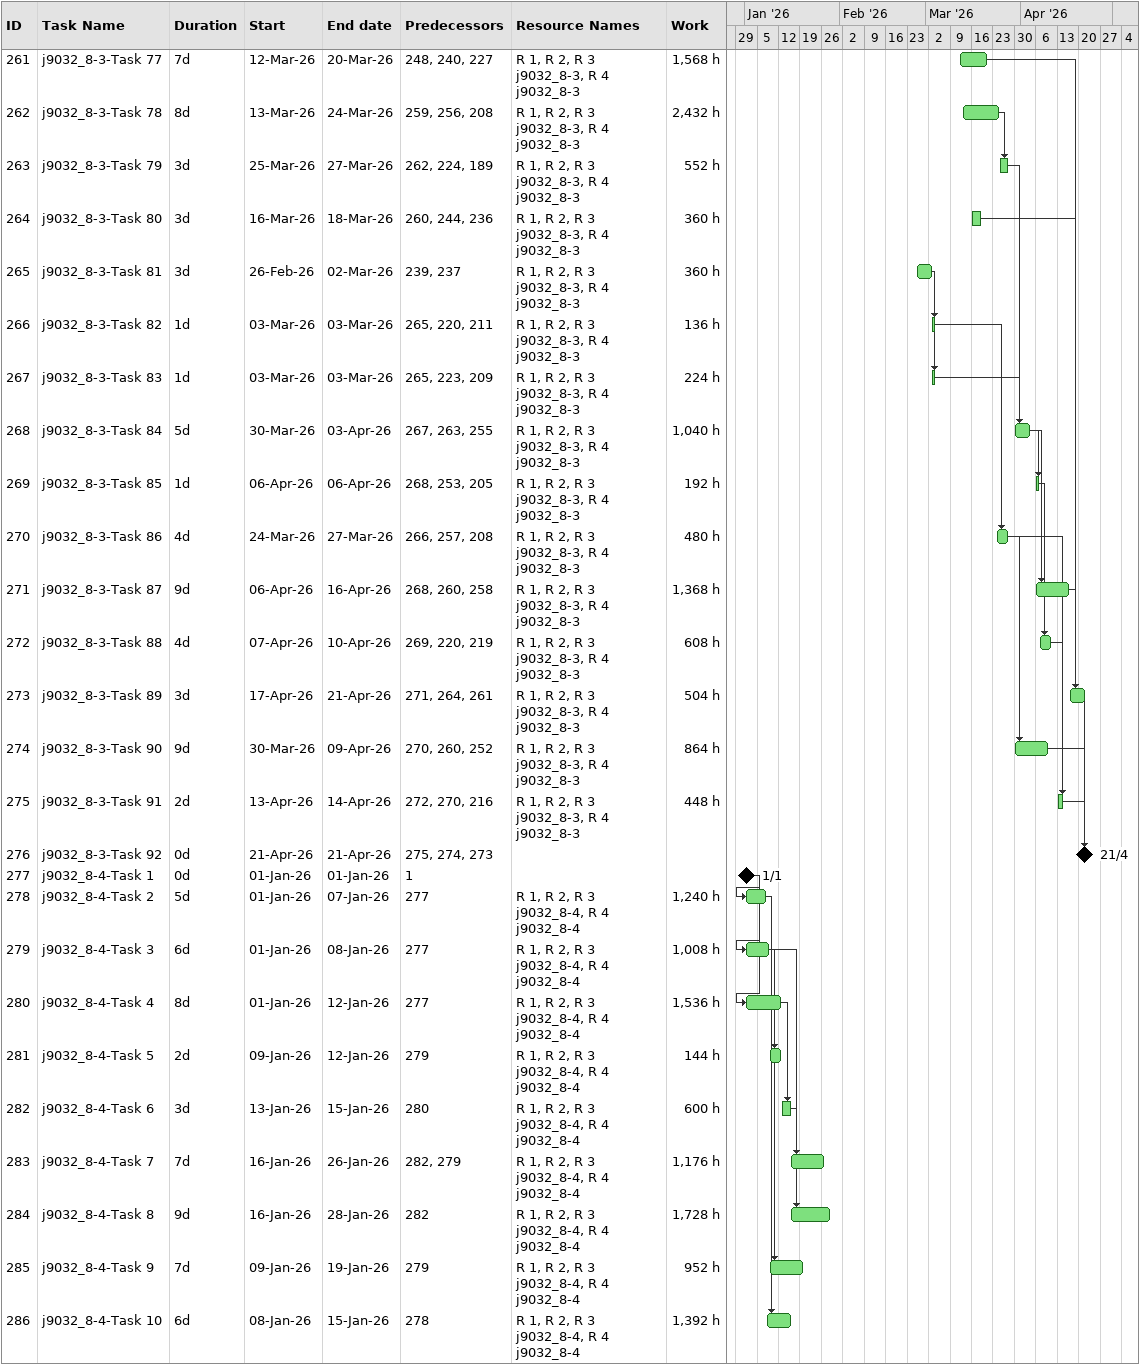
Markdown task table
| ID | Task | Duration | Start | Finish | Predecessors | Resources | Work (h) |
|---|---|---|---|---|---|---|---|
| 261 | j9032_8-3-Task 77 | 7d | 2026-03-12 | 2026-03-20 | 248, 240, 227 | R 1, R 2, R 3 j9032_8-3, R 4 j9032_8-3 | 1568 |
| 262 | j9032_8-3-Task 78 | 8d | 2026-03-13 | 2026-03-24 | 259, 256, 208 | R 1, R 2, R 3 j9032_8-3, R 4 j9032_8-3 | 2432 |
| 263 | j9032_8-3-Task 79 | 3d | 2026-03-25 | 2026-03-27 | 262, 224, 189 | R 1, R 2, R 3 j9032_8-3, R 4 j9032_8-3 | 552 |
| 264 | j9032_8-3-Task 80 | 3d | 2026-03-16 | 2026-03-18 | 260, 244, 236 | R 1, R 2, R 3 j9032_8-3, R 4 j9032_8-3 | 360 |
| 265 | j9032_8-3-Task 81 | 3d | 2026-02-26 | 2026-03-02 | 239, 237 | R 1, R 2, R 3 j9032_8-3, R 4 j9032_8-3 | 360 |
| 266 | j9032_8-3-Task 82 | 1d | 2026-03-03 | 2026-03-03 | 265, 220, 211 | R 1, R 2, R 3 j9032_8-3, R 4 j9032_8-3 | 136 |
| 267 | j9032_8-3-Task 83 | 1d | 2026-03-03 | 2026-03-03 | 265, 223, 209 | R 1, R 2, R 3 j9032_8-3, R 4 j9032_8-3 | 224 |
| 268 | j9032_8-3-Task 84 | 5d | 2026-03-30 | 2026-04-03 | 267, 263, 255 | R 1, R 2, R 3 j9032_8-3, R 4 j9032_8-3 | 1040 |
| 269 | j9032_8-3-Task 85 | 1d | 2026-04-06 | 2026-04-06 | 268, 253, 205 | R 1, R 2, R 3 j9032_8-3, R 4 j9032_8-3 | 192 |
| 270 | j9032_8-3-Task 86 | 4d | 2026-03-24 | 2026-03-27 | 266, 257, 208 | R 1, R 2, R 3 j9032_8-3, R 4 j9032_8-3 | 480 |
| 271 | j9032_8-3-Task 87 | 9d | 2026-04-06 | 2026-04-16 | 268, 260, 258 | R 1, R 2, R 3 j9032_8-3, R 4 j9032_8-3 | 1368 |
| 272 | j9032_8-3-Task 88 | 4d | 2026-04-07 | 2026-04-10 | 269, 220, 219 | R 1, R 2, R 3 j9032_8-3, R 4 j9032_8-3 | 608 |
| 273 | j9032_8-3-Task 89 | 3d | 2026-04-17 | 2026-04-21 | 271, 264, 261 | R 1, R 2, R 3 j9032_8-3, R 4 j9032_8-3 | 504 |
| 274 | j9032_8-3-Task 90 | 9d | 2026-03-30 | 2026-04-09 | 270, 260, 252 | R 1, R 2, R 3 j9032_8-3, R 4 j9032_8-3 | 864 |
| 275 | j9032_8-3-Task 91 | 2d | 2026-04-13 | 2026-04-14 | 272, 270, 216 | R 1, R 2, R 3 j9032_8-3, R 4 j9032_8-3 | 448 |
| 276 | j9032_8-3-Task 92 | 0d | 2026-04-21 | 2026-04-21 | 275, 274, 273 |  |  |
| 277 | j9032_8-4-Task 1 | 0d | 2026-01-01 | 2026-01-01 | 1 |  |  |
| 278 | j9032_8-4-Task 2 | 5d | 2026-01-01 | 2026-01-07 | 277 | R 1, R 2, R 3 j9032_8-4, R 4 j9032_8-4 | 1240 |
| 279 | j9032_8-4-Task 3 | 6d | 2026-01-01 | 2026-01-08 | 277 | R 1, R 2, R 3 j9032_8-4, R 4 j9032_8-4 | 1008 |
| 280 | j9032_8-4-Task 4 | 8d | 2026-01-01 | 2026-01-12 | 277 | R 1, R 2, R 3 j9032_8-4, R 4 j9032_8-4 | 1536 |
| 281 | j9032_8-4-Task 5 | 2d | 2026-01-09 | 2026-01-12 | 279 | R 1, R 2, R 3 j9032_8-4, R 4 j9032_8-4 | 144 |
| 282 | j9032_8-4-Task 6 | 3d | 2026-01-13 | 2026-01-15 | 280 | R 1, R 2, R 3 j9032_8-4, R 4 j9032_8-4 | 600 |
| 283 | j9032_8-4-Task 7 | 7d | 2026-01-16 | 2026-01-26 | 282, 279 | R 1, R 2, R 3 j9032_8-4, R 4 j9032_8-4 | 1176 |
| 284 | j9032_8-4-Task 8 | 9d | 2026-01-16 | 2026-01-28 | 282 | R 1, R 2, R 3 j9032_8-4, R 4 j9032_8-4 | 1728 |
| 285 | j9032_8-4-Task 9 | 7d | 2026-01-09 | 2026-01-19 | 279 | R 1, R 2, R 3 j9032_8-4, R 4 j9032_8-4 | 952 |
| 286 | j9032_8-4-Task 10 | 6d | 2026-01-08 | 2026-01-15 | 278 | R 1, R 2, R 3 j9032_8-4, R 4 j9032_8-4 | 1392 |
